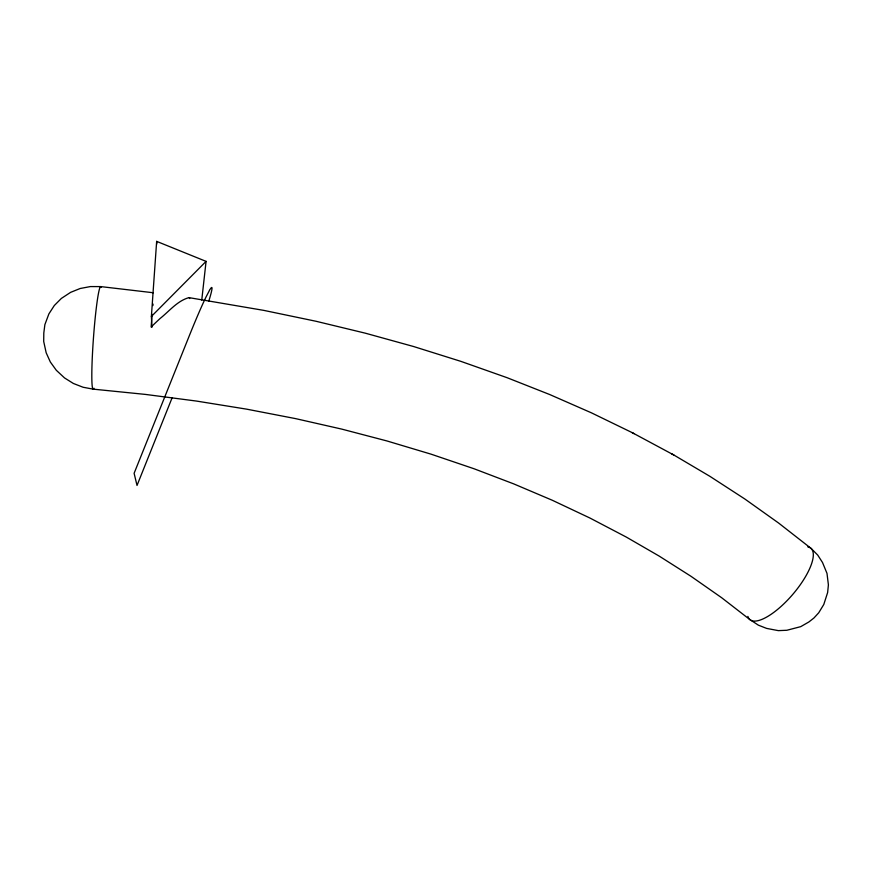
<?xml version="1.0" encoding="UTF-8"?>
<svg xmlns="http://www.w3.org/2000/svg" width="872" height="872" viewBox="0 0 872 872"><rect width="100%" height="100%" fill="white"/><g stroke="black" fill="none" stroke-linecap="round" stroke-linejoin="round"><path stroke-width="1.31" d="M151.957 327.262L151.379 316.471L156.655 241.37L206.075 261.371L201.759 300.088M172.111 397.796L137.024 485.453L134.114 473.289L189.06 336.374A68.605 3.859 -68.8 0 1 202.533 304.47L203.47 302.431A64.692 3.652 -68.8 0 1 206.065 296.927L209.444 290.452M151.379 316.471L206.075 261.371M153.287 292.752L100.716 286.594L90.383 286.572L80.202 288.49L70.643 292.338L61.378 298.409L54.304 305.527L48.887 313.898L44.875 324.635L43.807 333.006L43.698 341.464L46.172 352.768L50.336 361.989L56.32 370.284L64.561 377.947L73.401 383.484L83.113 387.255L93.151 389.141L145.384 394.406L196.483 401.066L246.569 409.142L295.608 418.625L341.77 429.111L386.917 440.949L431.041 454.159L474.106 468.776L513.728 483.884L552.336 500.277L589.875 518.001L626.303 537.076L659.156 556.074L690.951 576.272L721.635 597.712L749.658 619.425L758.357 625.159L766.597 628.396L778.336 630.63L786.827 630.271L800.725 626.652L808.911 621.943L813.936 617.997L818.71 612.798L823.789 604.481L827.626 592.557L828.4 584.872L826.994 573.373L822.514 562.505L817.74 555.104L811.178 548.488L778.631 523.058L744.797 498.969L709.863 476.308L673.882 455.031L632.058 432.577L591.412 412.827L549.731 394.547L507.079 377.696L460.83 361.346L413.557 346.511L365.281 333.169L316.024 321.267L263.769 310.377L188.984 297.635C177.474 300.72 169.233 311.25 160.11 318.476A75.483 10.965 -46.5 0 0 151.139 327A51.023 1.264 -86.3 0 1 152.131 314.334M632.058 432.577L634.129 433.678M671.647 453.832L673.882 455.031M156.655 241.37L156.731 244.04M93.947 388.214A51.415 3.455 -85.8 0 1 93.424 338.434A51.415 3.455 -85.8 0 1 101.174 287.313M807.81 546.897A46.957 16.208 -49.4 0 1 792.463 594.748A46.957 16.208 -49.4 0 1 747.882 616.406M188.984 297.635A41.671 6.159 -46.6 0 1 189.693 298.551M152.894 305.582A51.023 1.264 -86.3 0 1 153.036 304.066M209.498 290.3A58.882 3.325 -68.8 0 1 208.779 301.156"/></g></svg>
